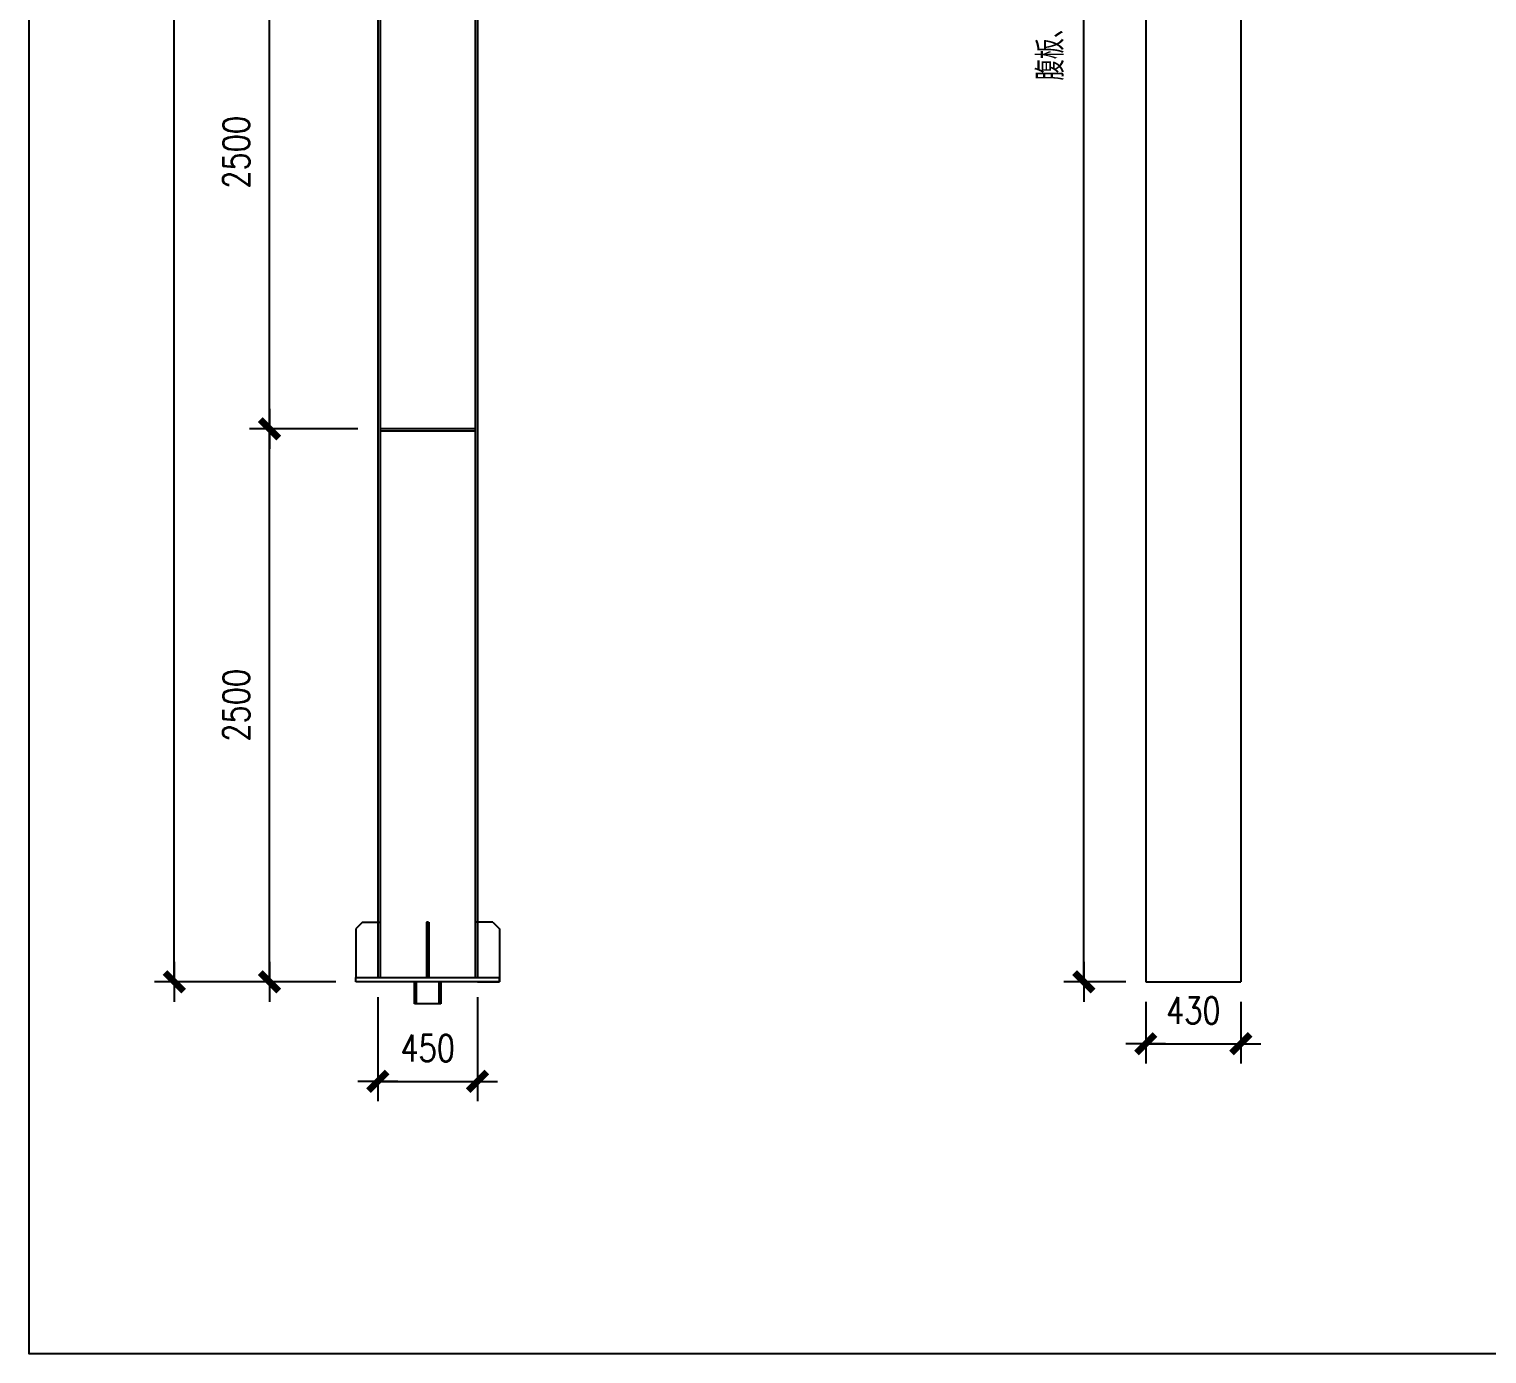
# Model space of a CAD drawing. Header units: millimetres. Extents: x 2287919 to 2522484, y -1845182 to -1736911.
# Drawn here: x 2415564 to 2422152, y -1838112 to -1832123 of the extents above; entities that cross this region are included whole.
import ezdxf

# ---------------------------------------------------------------- set-up
doc = ezdxf.new("R2010")
doc.units = ezdxf.units.MM
doc.header["$LTSCALE"] = 1000
doc.header["$PDMODE"] = 34
doc.styles.add('DIM_FONT', font='simplex.shx', dxfattribs={"width": 0.8, "bigfont": 'hztxt.shx'})
doc.dimstyles.new('WGH(1)', dxfattribs={"dimscale": 1.2, "dimtxt": 100, "dimasz": 0.5, "dimexe": 75, "dimexo": 75, "dimgap": 75, "dimtad": 1, "dimdec": 0, "dimzin": 0, "dimdsep": 46, "dimtxsty": 'DIM_FONT', "dimblk1": '_DIMX', "dimblk2": '_DIMX', "dimsah": 1, "dimcen": 0.09, "dimclrd": 3, "dimclre": 3, "dimclrt": 7, "dimadec": 0, "dimazin": 0, "dimtfac": 1, "dimtdec": 0, "dimtix": 1, "dimtmove": 2, "dimatfit": 3, "dimldrblk": '_DIMX', "dimfxl": 1, "dimtolj": 1, "dimtzin": 0, "dimarcsym": 0})

# ---------------------------------------------------------------- blocks, each defined once
blk = doc.blocks.new('_DIMX')
blk.add_line((-150, 0), (150, 0))
at = {"const_width": 50}
blk.add_lwpolyline([(-70, -70), (70, 70)], dxfattribs=at)
blk = doc.blocks.new('*D666')
at = {"color": 3, "lineweight": -2}
for p, q in [((2417050, -1833930), (2416560, -1833930)), ((2416650, -1836429.4), (2416650, -1833930.6)), ((2416950, -1836430), (2416560, -1836430))]:
    blk.add_line(p, q, dxfattribs=at)
at = {"layer": 'Defpoints', "color": 0}
for p in [(2416650, -1833930), (2417140, -1833930), (2417040, -1836430)]:
    blk.add_point(p, dxfattribs=at)
at = {"color": 3, "lineweight": -2, "xscale": 0.6, "yscale": 0.6, "zscale": 0.6}
for p, rotation in [((2416650, -1833930), 90), ((2416650, -1836430), 270)]:
    blk.add_blockref('_DIMX', p, dxfattribs=dict(at, rotation=rotation))
at = {"color": 7, "insert": (2416500, -1835180), "char_height": 120, "attachment_point": 5, "rotation": 90, "style": 'DIM_FONT'}
blk.add_mtext('\\A1;2500', dxfattribs=at)
blk = doc.blocks.new('*D667')
at = {"color": 3, "lineweight": -2}
for p, q in [((2417060, -1831430), (2416560, -1831430)), ((2416650, -1833929.4), (2416650, -1831430.6)), ((2417050, -1833930), (2416560, -1833930))]:
    blk.add_line(p, q, dxfattribs=at)
at = {"layer": 'Defpoints', "color": 0}
for p in [(2416650, -1831430), (2417150, -1831430), (2417140, -1833930)]:
    blk.add_point(p, dxfattribs=at)
at = {"color": 3, "lineweight": -2, "xscale": 0.6, "yscale": 0.6, "zscale": 0.6}
for p, rotation in [((2416650, -1831430), 90), ((2416650, -1833930), 270)]:
    blk.add_blockref('_DIMX', p, dxfattribs=dict(at, rotation=rotation))
at = {"color": 7, "insert": (2416500, -1832680), "char_height": 120, "attachment_point": 5, "rotation": 90, "style": 'DIM_FONT'}
blk.add_mtext('\\A1;2500', dxfattribs=at)
blk = doc.blocks.new('*D661')
at = {"color": 3, "lineweight": -2}
for p, q in [((2416960, -1827368), (2416130, -1827368)), ((2416220, -1836429.4), (2416220, -1827368.6)), ((2416950, -1836430), (2416130, -1836430))]:
    blk.add_line(p, q, dxfattribs=at)
at = {"layer": 'Defpoints', "color": 0}
for p in [(2416220, -1827368), (2417050, -1827368), (2417040, -1836430)]:
    blk.add_point(p, dxfattribs=at)
at = {"color": 3, "lineweight": -2, "xscale": 0.6, "yscale": 0.6, "zscale": 0.6}
for p, rotation in [((2416220, -1827368), 90), ((2416220, -1836430), 270)]:
    blk.add_blockref('_DIMX', p, dxfattribs=dict(at, rotation=rotation))
at = {"color": 7, "insert": (2416070, -1831899), "char_height": 120, "attachment_point": 5, "rotation": 90, "style": 'DIM_FONT'}
blk.add_mtext('\\A1;9062', dxfattribs=at)
blk = doc.blocks.new('*D670')
at = {"color": 3, "lineweight": -2}
for p, q in [((2417140, -1836500), (2417140, -1836970)), ((2417590, -1836500), (2417590, -1836970)), ((2417140.6, -1836880), (2417589.4, -1836880))]:
    blk.add_line(p, q, dxfattribs=at)
at = {"layer": 'Defpoints', "color": 0}
for p in [(2417140, -1836410), (2417590, -1836410), (2417590, -1836880)]:
    blk.add_point(p, dxfattribs=at)
at = {"color": 3, "lineweight": -2, "xscale": 0.6, "yscale": 0.6, "zscale": 0.6, "rotation": 180}
blk.add_blockref('_DIMX', (2417140, -1836880), dxfattribs=at)
at = {"color": 3, "lineweight": -2, "xscale": 0.6, "yscale": 0.6, "zscale": 0.6}
blk.add_blockref('_DIMX', (2417590, -1836880), dxfattribs=at)
at = {"color": 7, "insert": (2417365, -1836730), "char_height": 120, "attachment_point": 5, "style": 'DIM_FONT'}
blk.add_mtext('\\A1;450', dxfattribs=at)
blk = doc.blocks.new('*D671')
at = {"color": 3, "lineweight": -2}
for p, q in [((2420520, -1827406), (2420240, -1827406)), ((2420330, -1836429.4), (2420330, -1827406.6)), ((2420520, -1836430), (2420240, -1836430))]:
    blk.add_line(p, q, dxfattribs=at)
at = {"layer": 'Defpoints', "color": 0}
for p in [(2420330, -1827406), (2420610, -1827406), (2420610, -1836430)]:
    blk.add_point(p, dxfattribs=at)
at = {"color": 3, "lineweight": -2, "xscale": 0.6, "yscale": 0.6, "zscale": 0.6}
for p, rotation in [((2420330, -1827406), 90), ((2420330, -1836430), 270)]:
    blk.add_blockref('_DIMX', p, dxfattribs=dict(at, rotation=rotation))
at = {"color": 7, "insert": (2420180, -1831918), "char_height": 120, "attachment_point": 5, "rotation": 90, "style": 'DIM_FONT'}
blk.add_mtext('\\A1;腹板、翼板 9024', dxfattribs=at)
blk = doc.blocks.new('*D672')
at = {"color": 3, "lineweight": -2}
for p, q in [((2420610, -1836520), (2420610, -1836800)), ((2421040, -1836520), (2421040, -1836800)), ((2420610.6, -1836710), (2421039.4, -1836710))]:
    blk.add_line(p, q, dxfattribs=at)
at = {"layer": 'Defpoints', "color": 0}
for p in [(2420610, -1836430), (2421040, -1836430), (2421040, -1836710)]:
    blk.add_point(p, dxfattribs=at)
at = {"color": 3, "lineweight": -2, "xscale": 0.6, "yscale": 0.6, "zscale": 0.6, "rotation": 180}
blk.add_blockref('_DIMX', (2420610, -1836710), dxfattribs=at)
at = {"color": 3, "lineweight": -2, "xscale": 0.6, "yscale": 0.6, "zscale": 0.6}
blk.add_blockref('_DIMX', (2421040, -1836710), dxfattribs=at)
at = {"color": 7, "insert": (2420825, -1836560), "char_height": 120, "attachment_point": 5, "style": 'DIM_FONT'}
blk.add_mtext('\\A1;430', dxfattribs=at)

msp = doc.modelspace()

# ---------------------------------------------------------------- linework, layer by layer
for p, q in [((2417140, -1827386), (2417140, -1836410)), ((2417150, -1827386), (2417150, -1836410)), ((2417580, -1827386), (2417580, -1836410)), ((2417590, -1827386), (2417590, -1836410)), ((2420610, -1827406), (2420610, -1836430)), ((2421040, -1827406), (2421040, -1836430)), ((2417580, -1833930), (2417150, -1833930)), ((2417580, -1833940), (2417150, -1833940)), ((2417070, -1836160), (2417040, -1836190)), ((2417040, -1836190), (2417040, -1836410)), ((2417070, -1836160), (2417150, -1836160)), ((2417360, -1836160), (2417360, -1836410)), ((2417365, -1836160), (2417360, -1836160)), ((2417360, -1836160), (2417370, -1836160)), ((2417365, -1836160), (2417365, -1836410)), ((2417370, -1836160), (2417370, -1836410)), ((2417660, -1836160), (2417580, -1836160)), ((2417660, -1836160), (2417690, -1836190)), ((2417690, -1836190), (2417690, -1836410)), ((2417040, -1836430), (2417040, -1836410)), ((2417040, -1836410), (2417690, -1836410)), ((2417690, -1836410), (2417690, -1836430)), ((2417690, -1836430), (2417690, -1836410)), ((2417690, -1836430), (2417040, -1836430)), ((2417590, -1836430), (2417690, -1836430)), ((2420610, -1836430), (2421040, -1836430))]:
    msp.add_line(p, q)
at = {"color": 1}
for p, q in [((2417365, -1836160), (2417365, -1836410)), ((2417305, -1836530), (2417305, -1836430)), ((2417315, -1836530), (2417315, -1836430)), ((2417415, -1836430), (2417415, -1836530)), ((2417425, -1836430), (2417425, -1836530)), ((2417425, -1836530), (2417305, -1836530))]:
    msp.add_line(p, q, dxfattribs=at)
msp.add_lwpolyline([(2415563.9, -1825512), (2433383.9, -1825512), (2433383.9, -1838112), (2415563.9, -1838112)], close=True)

# ---------------------------------------------------------------- dimensions: what is measured, and where the dimension line sits
for base, p1, p2, picture, middle in [((2416220, -1827368), (2417040, -1836430), (2417050, -1827368), '*D661', (2416070, -1831899)), ((2416650, -1831430), (2417140, -1833930), (2417150, -1831430), '*D667', (2416500, -1832680)), ((2416650, -1833930), (2417040, -1836430), (2417140, -1833930), '*D666', (2416500, -1835180))]:
    dim = msp.add_linear_dim(base=base, p1=p1, p2=p2, angle=90, dimstyle='WGH(1)')
    dim.commit()
    dim.dimension.update_dxf_attribs({"geometry": picture, "text_midpoint": middle})
dim = msp.add_aligned_dim(p1=(2420610, -1836430), p2=(2420610, -1827406), distance=280, text='腹板、翼板 9024', dimstyle='WGH(1)')
dim.commit()
dim.dimension.update_dxf_attribs({"geometry": '*D671', "text_midpoint": (2420180, -1831918)})
dim = msp.add_linear_dim(base=(2417590, -1836880), p1=(2417140, -1836410), p2=(2417590, -1836410), dimstyle='WGH(1)')
dim.commit()
dim.dimension.update_dxf_attribs({"geometry": '*D670', "text_midpoint": (2417365, -1836730)})
dim = msp.add_aligned_dim(p1=(2420610, -1836430), p2=(2421040, -1836430), distance=-280, dimstyle='WGH(1)')
dim.commit()
dim.dimension.update_dxf_attribs({"geometry": '*D672', "text_midpoint": (2420825, -1836560)})

doc.saveas('drawing.dxf')
